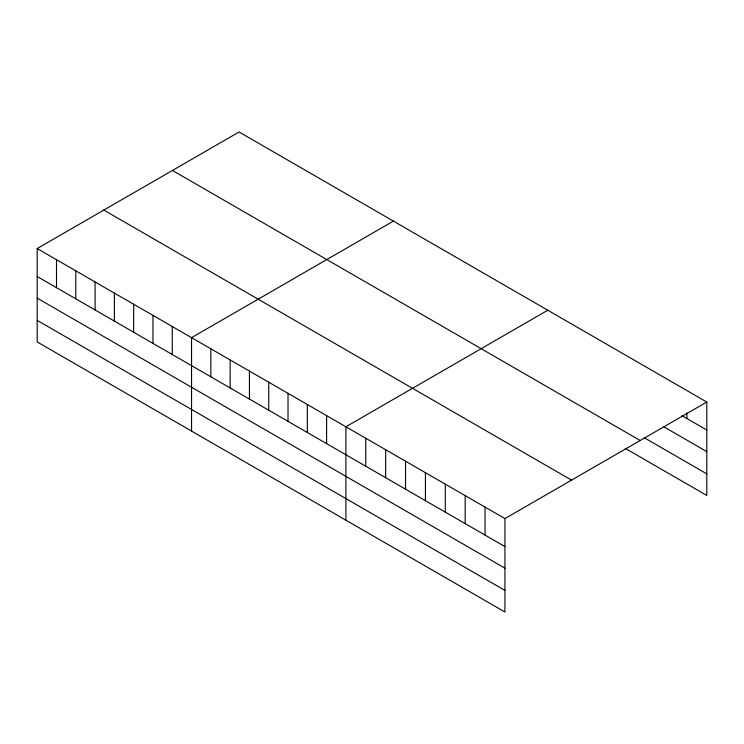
<?xml version="1.0" encoding="UTF-8"?>
<svg xmlns="http://www.w3.org/2000/svg" width="744" height="744" viewBox="0 0 744 744"><rect width="100%" height="100%" fill="white"/><g stroke="black" fill="none" stroke-linecap="round" stroke-linejoin="round"><path stroke-width="1.12" d="M37.2 248.543L504.934 518.587L504.934 612.005L37.2 341.961L37.2 248.543L239.066 131.995L706.8 402.039L706.8 495.458L625.295 448.399M393.418 221.108L191.552 337.655L191.552 431.074M547.77 310.229L345.904 426.777L345.904 520.186M504.934 518.587L706.8 402.039M681.95 415.691L706.8 430.032M664.057 426.944L706.8 451.627M644.183 437.714L706.8 473.863M172.45 170.46L640.184 440.504M103.816 210.087L571.55 480.131M37.2 276.536L504.934 546.58M37.2 298.13L504.934 568.174M37.2 320.366L504.934 590.411M686.926 412.957L686.926 418.556M485.051 507.11L485.051 535.103M465.177 495.634L465.177 523.627M445.293 484.158L445.293 512.151M425.419 472.682L425.419 500.675M405.536 461.206L405.536 489.199M385.662 449.729L385.662 477.722M365.778 438.253L365.778 466.246M326.607 415.636L326.607 443.629M307.319 404.494L307.319 432.487M288.021 393.353L288.021 421.346M268.724 382.221L268.724 410.214M249.435 371.079L249.435 399.072M230.138 359.938L230.138 387.931M210.85 348.797L210.85 376.789M172.255 326.523L172.255 354.516M152.966 315.382L152.966 343.375M133.669 304.24L133.669 332.233M114.371 293.099L114.371 321.092M95.083 281.967L95.083 309.96M75.786 270.825L75.786 298.818M56.498 259.684L56.498 287.677"/></g></svg>
